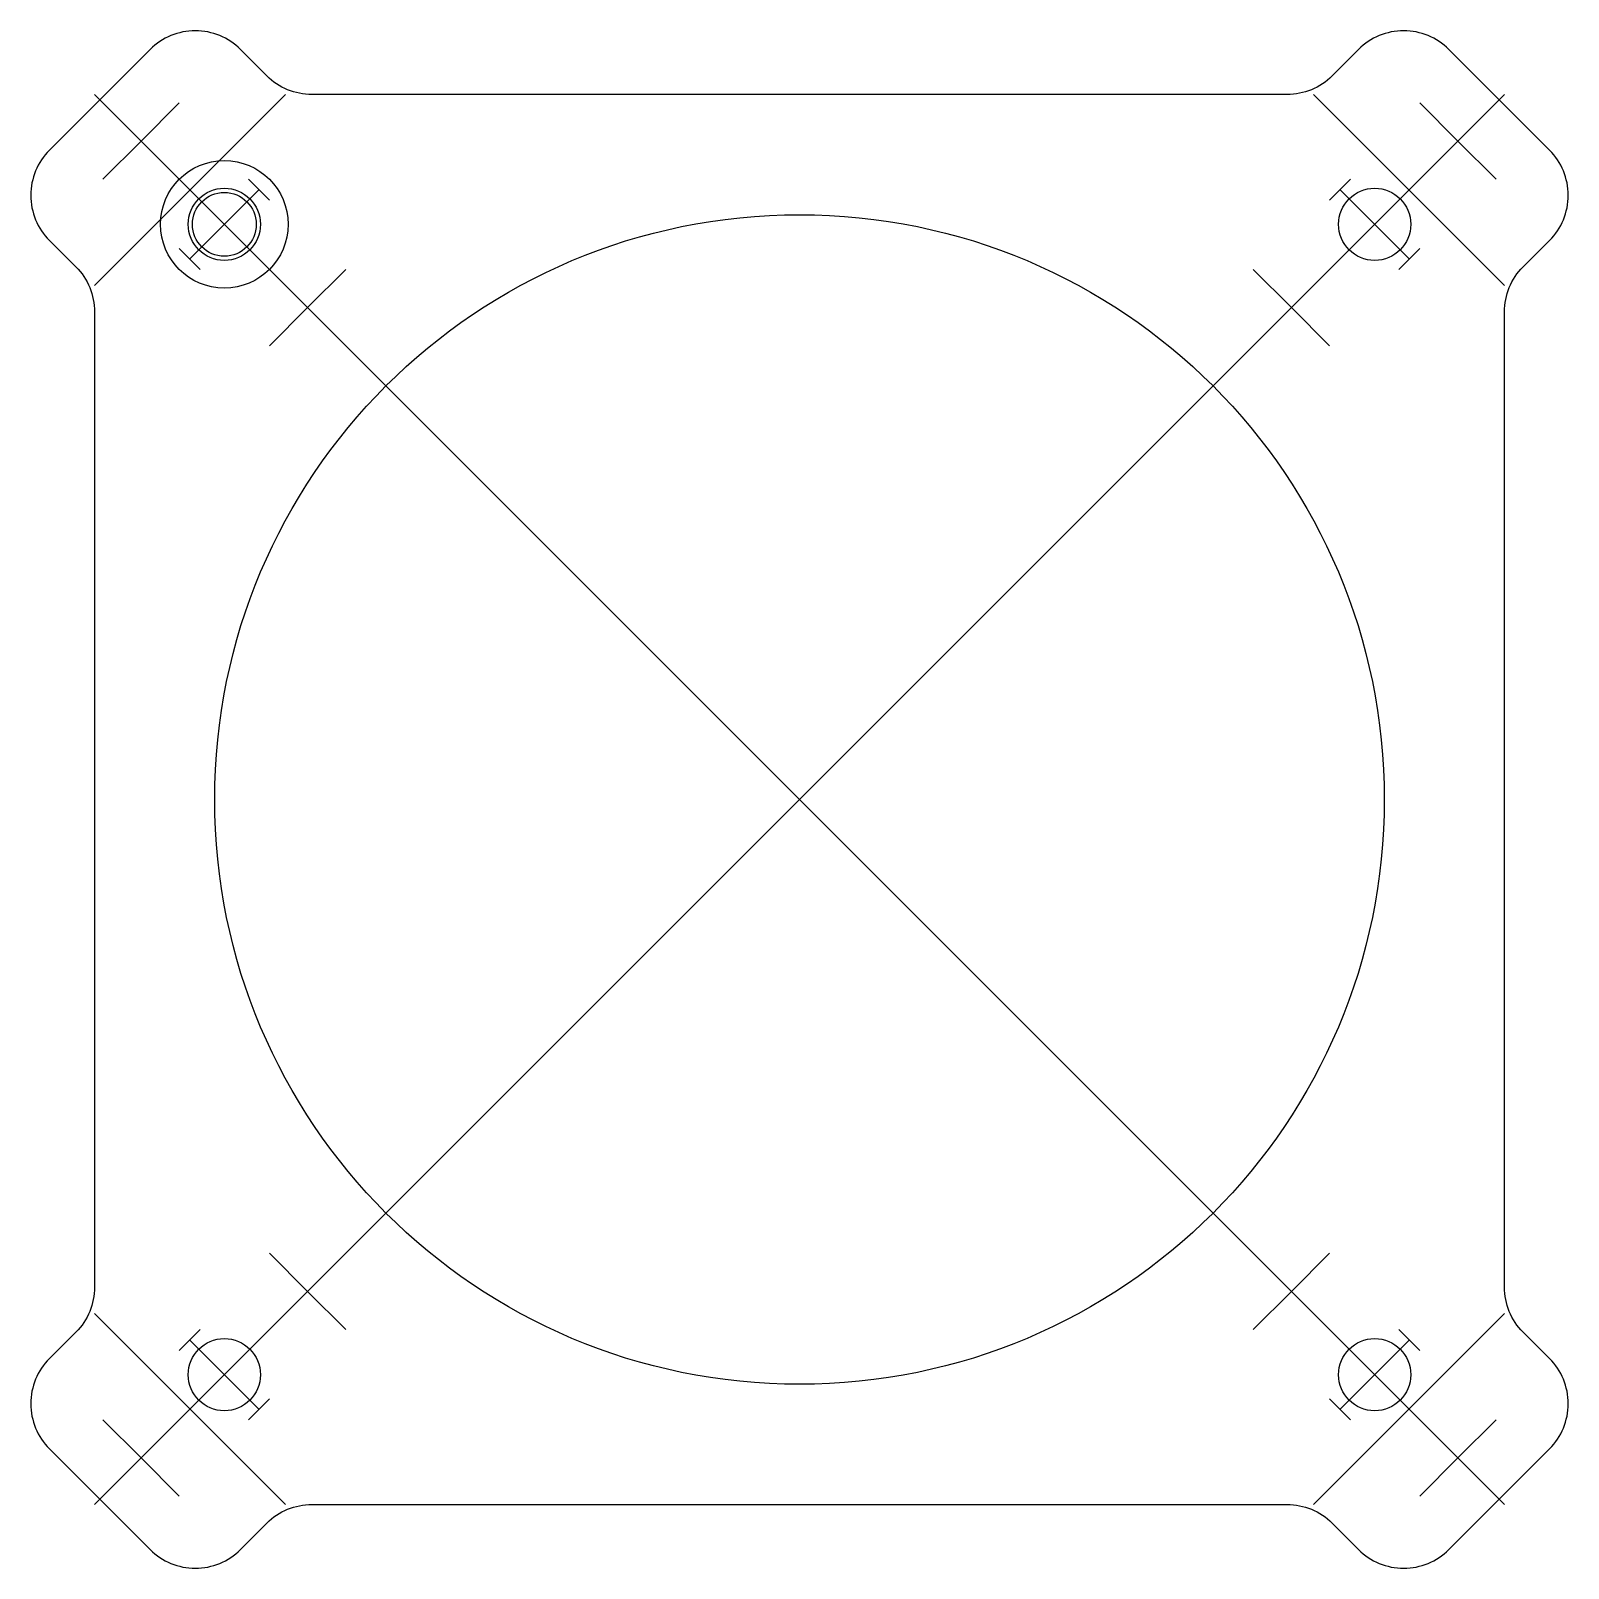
# Model space of a CAD drawing. Header units: millimetres. Extents: x -36.1 to 36.1, y -36.1 to 36.2.
import ezdxf

# ---------------------------------------------------------------- set-up
doc = ezdxf.new("R2010")
doc.units = ezdxf.units.MM
doc.layers.get('0').update_dxf_attribs({"linetype": 'CONTINUOUS'})

msp = doc.modelspace()

# ---------------------------------------------------------------- linework, layer by layer
for p, q in [((-33.15, 33.15), (33.15, -33.15)), ((33.15, 33.15), (-33.15, -33.15)), ((-33.15, 24.17), (-24.17, 33.15)), ((-30.964, 30.964), (-29.168, 32.76)), ((24.17, 33.15), (33.15, 24.17)), ((30.964, 30.964), (29.168, 32.76)), ((-30.964, 30.964), (-32.76, 29.168)), ((30.964, 30.964), (32.76, 29.168)), ((-25.915, 29.168), (-24.926, 28.178)), ((24.926, 28.178), (25.915, 29.168)), ((-25.42, 28.673), (-28.673, 25.42)), ((25.42, 28.673), (28.673, 25.42)), ((-28.178, 24.926), (-29.168, 25.915)), ((29.168, 25.915), (28.178, 24.926)), ((-23.129, 23.129), (-21.333, 24.926)), ((23.129, 23.129), (21.333, 24.926)), ((-23.129, 23.129), (-24.926, 21.333)), ((23.129, 23.129), (24.926, 21.333)), ((-23.129, -23.129), (-24.926, -21.333)), ((23.129, -23.129), (24.926, -21.333)), ((-23.129, -23.129), (-21.333, -24.926)), ((23.129, -23.129), (21.333, -24.926)), ((-24.17, -33.15), (-33.15, -24.17)), ((24.17, -33.15), (33.15, -24.17)), ((-29.168, -25.915), (-28.178, -24.926)), ((28.178, -24.926), (29.168, -25.915)), ((-25.42, -28.673), (-28.673, -25.42)), ((28.673, -25.42), (25.42, -28.673)), ((-24.926, -28.178), (-25.915, -29.168)), ((25.915, -29.168), (24.926, -28.178)), ((-30.964, -30.964), (-32.76, -29.168)), ((30.964, -30.964), (32.76, -29.168)), ((-30.964, -30.964), (-29.168, -32.76)), ((30.964, -30.964), (29.168, -32.76))]:
    msp.add_line(p, q)
msp.add_lwpolyline([(33.15, -22.927), (33.15, 22.927, -0.198912), (34.029, 25.048), (35.271, 26.291, 0.414214), (35.271, 30.534), (30.534, 35.271, 0.414214), (26.291, 35.271), (25.048, 34.029, -0.198912), (22.927, 33.15), (-22.927, 33.15, -0.198912), (-25.048, 34.029), (-26.291, 35.271, 0.414214), (-30.534, 35.271), (-35.271, 30.534, 0.414214), (-35.271, 26.291), (-34.029, 25.048, -0.198912), (-33.15, 22.927), (-33.15, -22.927, -0.198912), (-34.029, -25.048), (-35.271, -26.291, 0.414214), (-35.271, -30.534), (-30.534, -35.271, 0.414214), (-26.291, -35.271), (-25.048, -34.029, -0.198912), (-22.927, -33.15), (22.927, -33.15, -0.198912), (25.048, -34.029), (26.291, -35.271, 0.414214), (30.534, -35.271), (35.271, -30.534, 0.414214), (35.271, -26.291), (34.029, -25.048, -0.198912)], format="xyb", close=True)
for centre, radius in [((-27.047, 27.047), 3), ((-27.047, 27.047), 1.7), ((-27.047, 27.047), 1.5), ((27.047, 27.047), 1.7), ((0, 0), 27.5), ((-27.047, -27.047), 1.7), ((27.047, -27.047), 1.7)]:
    msp.add_circle(centre, radius)

doc.saveas('drawing.dxf')
